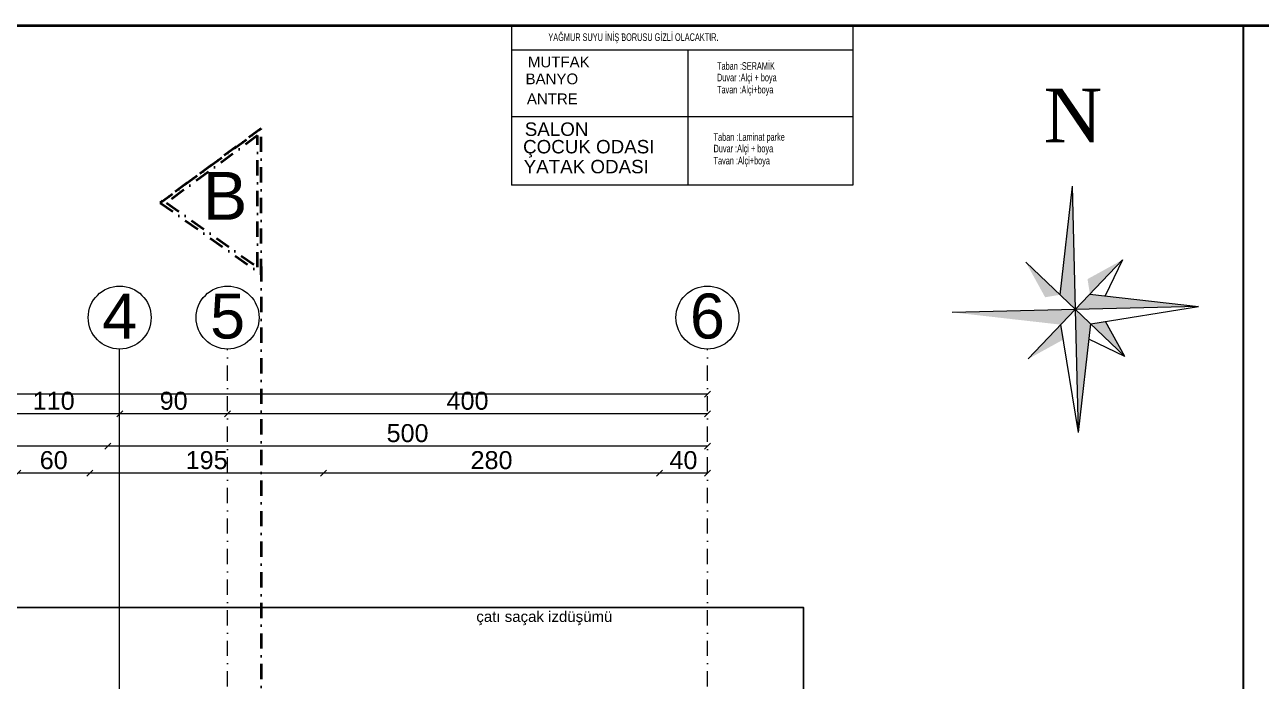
# Model space of a CAD drawing. Header units: millimetres. Extents: x 708 to 46452, y -4963 to 3960.
# Drawn here: x 15734 to 16765, y 3412 to 3959 of the extents above; entities that cross this region are included whole.
import ezdxf

# ---------------------------------------------------------------- set-up
doc = ezdxf.new("R2010")
doc.units = ezdxf.units.MM
for name, pattern in [('ACAD_ISO02W100', [15, 12, -3]), ('ACAD_ISO10W100', [18, 12, -3, 0, -3]), ('DASHDOT', [25.4, 12.7, -6.35, 0, -6.35]), ('DUZ', [0])]:
    doc.linetypes.add(name, pattern=pattern)
for name, color, linetype, lineweight in [('00_IC_OLCU', 139, 'Continuous', 20), ('AKS', 153, 'ACAD_ISO10W100', 20), ('aks ve noktalılar', 129, 'DASHDOT', 13), ('bina no', 173, 'Continuous', 13), ('FH_sıva', 253, 'Continuous', 20), ('görünüş1', 251, 'Continuous', 35), ('kesit çizgisi', 4, 'DASHDOT', 35), ('yYAZI', 221, 'Continuous', 30), ('Çerçeve', 8, 'Continuous', 30), ('ÖLÇÜ', 5, 'Continuous', 18), ('ölçü yatay', 150, 'DUZ', 18)]:
    doc.layers.add(name, color=color, linetype=linetype, lineweight=lineweight)
doc.layers.add('SIVA', color=135, linetype='Continuous')
doc.styles.add('arial_1_18', font='arial.ttf', dxfattribs={"height": 0.2})
doc.styles.add('GENERATED_STYLE_2', font='times.ttf')
doc.styles.add('kot', font='bgothm.ttf', dxfattribs={"height": 60})
doc.styles.add('mimari altlik$0$194_PTB_WET_B1$0$Standard', font='arial.ttf')
doc.styles.get("Standard").update_dxf_attribs({"font": 'arial.ttf'})
doc.dimstyles.new('ALP_OLCU', dxfattribs={"dimscale": 0, "dimtxt": 15, "dimasz": 5, "dimexe": 0.18, "dimexo": 0.06, "dimgap": 3, "dimtad": 1, "dimdec": 0, "dimrnd": 0.1, "dimzin": 9, "dimdsep": 46, "dimtxsty": 'Standard', "dimblk": 'OBLIQUE', "dimcen": 0, "dimse1": 1, "dimse2": 1, "dimclrd": 256, "dimclre": 256, "dimclrt": 53, "dimadec": 0, "dimazin": 0, "dimtfac": 1, "dimtdec": 0, "dimtix": 1, "dimtmove": 1, "dimatfit": 3, "dimldrblk": 'ARCHTICK', "dimfxl": 0.18, "dimtolj": 1, "dimlwd": -1, "dimarcsym": 0})

# ---------------------------------------------------------------- blocks, each defined once
blk = doc.blocks.new('FASFSDAFSAD')
at = {"layer": 'ÖLÇÜ'}
for p, q in [((456298.1, 158409.7), (456298.1, 158276.9)), ((456582.7, 158409.7), (456298.1, 158409.7)), ((456582.7, 158409.7), (456582.7, 158276.9)), ((456582.7, 158389.7), (456298.1, 158389.7)), ((456445, 158389.7), (456445, 158276.9)), ((456298.1, 158334.4), (456582.7, 158334.4)), ((456582.7, 158276.9), (456298.1, 158276.9))]:
    blk.add_line(p, q, dxfattribs=at)
at = {"layer": 'bina no', "lineweight": 5, "style": 'kot', "width": 0.7}
for s, p in [('YAĞMUR SUYU İNİŞ BORUSU GİZLİ OLACAKTIR.', (456328.8, 158397.2)), ('Taban :SERAMİK', (456469.4, 158373.2)), ('Duvar :Alçi + boya', (456469.4, 158363.6)), ('Tavan :Alçi+boya', (456469.4, 158353.5)), ('Taban :Laminat parke', (456466.5, 158314)), ('Duvar :Alçi + boya', (456466.5, 158304.4)), ('Tavan :Alçi+boya', (456466.5, 158294.3))]:
    blk.add_text(s, height=6.318, rotation=0.0474, dxfattribs=at).set_placement(p)
at = {"layer": 'yYAZI'}
for s, p in [('SALON', (456309.1, 158318.1)), ('YATAK ODASI', (456308.2, 158286.9))]:
    blk.add_text(s, height=11.2, dxfattribs=at).set_placement(p)
blk.add_text('ÇOCUK ODASI', height=11.2, rotation=0, dxfattribs=at).set_placement((456307.7, 158303.5))
at = {"layer": 'yYAZI', "char_height": 8.96, "width": 102.946, "attachment_point": 3}
for s, insert in [('MUTFAK', (456363.2, 158384.2, -0.2)), ('BANYO', (456353.6, 158370.1, 0.2)), ('ANTRE', (456353.3, 158353.5, -0.2))]:
    blk.add_mtext(s, dxfattribs=dict(at, insert=insert))
blk = doc.blocks.new('_Oblique')
at = {"color": 0, "linetype": 'ByBlock', "lineweight": -2}
blk.add_line((-0.5, -0.5), (0.5, 0.5), dxfattribs=at)
blk = doc.blocks.new('*D689')
at = {"layer": '00_IC_OLCU', "transparency": 16777216}
blk.add_line((16302.8, 3651.2), (15082.8, 3651.2), dxfattribs=at)
at = {"layer": 'Defpoints', "color": 0, "transparency": 16777216}
for p in [(15082.8, 3651.2), (16302.8, 3393.3), (15082.8, 2728.1)]:
    blk.add_point(p, dxfattribs=at)
at = {"layer": '00_IC_OLCU', "transparency": 16777216, "xscale": 5, "yscale": 5, "zscale": 5, "rotation": 180}
blk.add_blockref('_Oblique', (15082.8, 3651.2), dxfattribs=at)
at = {"layer": '00_IC_OLCU', "transparency": 16777216, "xscale": 5, "yscale": 5, "zscale": 5}
blk.add_blockref('_Oblique', (16302.8, 3651.2), dxfattribs=at)
at = {"layer": '00_IC_OLCU', "color": 53, "transparency": 16777216, "insert": (15692.8, 3661.8), "char_height": 15, "attachment_point": 5}
blk.add_mtext('\\A1;1220', dxfattribs=at)
blk = doc.blocks.new('_ArchTick')
at = {"color": 0, "linetype": 'ByBlock', "const_width": 0.15}
blk.add_lwpolyline([(-0.5, -0.5), (0.5, 0.5)], dxfattribs=at)
blk = doc.blocks.new('*D690')
at = {"layer": '00_IC_OLCU', "transparency": 16777216}
blk.add_line((16302.8, 3634.9), (15902.8, 3634.9), dxfattribs=at)
at = {"layer": 'Defpoints', "color": 0, "transparency": 16777216}
for p in [(15902.8, 3634.9), (15902.8, 3634.9), (16302.8, 3473.3)]:
    blk.add_point(p, dxfattribs=at)
at = {"layer": '00_IC_OLCU', "transparency": 16777216, "xscale": 5, "yscale": 5, "zscale": 5, "rotation": 180}
blk.add_blockref('_Oblique', (15902.8, 3634.9), dxfattribs=at)
at = {"layer": '00_IC_OLCU', "transparency": 16777216, "xscale": 5, "yscale": 5, "zscale": 5}
blk.add_blockref('_Oblique', (16302.8, 3634.9), dxfattribs=at)
at = {"layer": '00_IC_OLCU', "color": 53, "transparency": 16777216, "insert": (16102.8, 3645.6), "char_height": 15, "attachment_point": 5}
blk.add_mtext('\\A1;400', dxfattribs=at)
blk = doc.blocks.new('*D691')
at = {"layer": '00_IC_OLCU', "transparency": 16777216}
blk.add_line((15902.8, 3634.9), (15812.8, 3634.9), dxfattribs=at)
at = {"layer": 'Defpoints', "color": 0, "transparency": 16777216}
for p in [(15812.8, 3634.9), (15812.8, 3634.9), (15902.8, 3634.9)]:
    blk.add_point(p, dxfattribs=at)
at = {"layer": '00_IC_OLCU', "transparency": 16777216, "xscale": 5, "yscale": 5, "zscale": 5, "rotation": 180}
blk.add_blockref('_Oblique', (15812.8, 3634.9), dxfattribs=at)
at = {"layer": '00_IC_OLCU', "transparency": 16777216, "xscale": 5, "yscale": 5, "zscale": 5}
blk.add_blockref('_Oblique', (15902.8, 3634.9), dxfattribs=at)
at = {"layer": '00_IC_OLCU', "color": 53, "transparency": 16777216, "insert": (15857.8, 3645.6), "char_height": 15, "attachment_point": 5}
blk.add_mtext('\\A1;90', dxfattribs=at)
blk = doc.blocks.new('*D692')
at = {"layer": '00_IC_OLCU', "transparency": 16777216}
blk.add_line((15812.8, 3634.9), (15702.8, 3634.9), dxfattribs=at)
at = {"layer": 'Defpoints', "color": 0, "transparency": 16777216}
for p in [(15702.8, 3634.9), (15702.8, 3634.9), (15812.8, 3634.9)]:
    blk.add_point(p, dxfattribs=at)
at = {"layer": '00_IC_OLCU', "transparency": 16777216, "xscale": 5, "yscale": 5, "zscale": 5, "rotation": 180}
blk.add_blockref('_Oblique', (15702.8, 3634.9), dxfattribs=at)
at = {"layer": '00_IC_OLCU', "transparency": 16777216, "xscale": 5, "yscale": 5, "zscale": 5}
blk.add_blockref('_Oblique', (15812.8, 3634.9), dxfattribs=at)
at = {"layer": '00_IC_OLCU', "color": 53, "transparency": 16777216, "insert": (15757.8, 3645.6), "char_height": 15, "attachment_point": 5}
blk.add_mtext('\\A1;110', dxfattribs=at)
blk = doc.blocks.new('*D696')
at = {"layer": '00_IC_OLCU', "transparency": 16777216}
blk.add_line((16302.8, 3607.9), (15802.8, 3607.9), dxfattribs=at)
at = {"layer": 'Defpoints', "color": 0, "transparency": 16777216}
for p in [(15802.8, 3607.9), (15802.8, 3393.3), (16302.8, 3393.3)]:
    blk.add_point(p, dxfattribs=at)
at = {"layer": '00_IC_OLCU', "transparency": 16777216, "xscale": 5, "yscale": 5, "zscale": 5, "rotation": 180}
blk.add_blockref('_Oblique', (15802.8, 3607.9), dxfattribs=at)
at = {"layer": '00_IC_OLCU', "transparency": 16777216, "xscale": 5, "yscale": 5, "zscale": 5}
blk.add_blockref('_Oblique', (16302.8, 3607.9), dxfattribs=at)
at = {"layer": '00_IC_OLCU', "color": 53, "transparency": 16777216, "insert": (16052.8, 3618.6), "char_height": 15, "attachment_point": 5}
blk.add_mtext('\\A1;500', dxfattribs=at)
blk = doc.blocks.new('*D697')
at = {"layer": '00_IC_OLCU', "transparency": 16777216}
blk.add_line((15802.8, 3607.9), (15332.8, 3607.9), dxfattribs=at)
at = {"layer": 'Defpoints', "color": 0, "transparency": 16777216}
for p in [(15332.8, 3607.9), (15802.8, 3393.3), (15332.8, 3223.3)]:
    blk.add_point(p, dxfattribs=at)
at = {"layer": '00_IC_OLCU', "transparency": 16777216, "xscale": 5, "yscale": 5, "zscale": 5, "rotation": 180}
blk.add_blockref('_Oblique', (15332.8, 3607.9), dxfattribs=at)
at = {"layer": '00_IC_OLCU', "transparency": 16777216, "xscale": 5, "yscale": 5, "zscale": 5}
blk.add_blockref('_Oblique', (15802.8, 3607.9), dxfattribs=at)
at = {"layer": '00_IC_OLCU', "color": 53, "transparency": 16777216, "insert": (15567.8, 3618.6), "char_height": 15, "attachment_point": 5}
blk.add_mtext('\\A1;470', dxfattribs=at)
blk = doc.blocks.new('*D699')
at = {"layer": '00_IC_OLCU', "transparency": 16777216}
blk.add_line((16302.8, 3585.4), (16262.8, 3585.4), dxfattribs=at)
at = {"layer": 'Defpoints', "color": 0, "transparency": 16777216}
for p in [(16262.8, 3585.4), (16302.8, 3393.3), (16262.8, 3223.3)]:
    blk.add_point(p, dxfattribs=at)
at = {"layer": '00_IC_OLCU', "transparency": 16777216, "xscale": 5, "yscale": 5, "zscale": 5, "rotation": 180}
blk.add_blockref('_Oblique', (16262.8, 3585.4), dxfattribs=at)
at = {"layer": '00_IC_OLCU', "transparency": 16777216, "xscale": 5, "yscale": 5, "zscale": 5}
blk.add_blockref('_Oblique', (16302.8, 3585.4), dxfattribs=at)
at = {"layer": '00_IC_OLCU', "color": 53, "transparency": 16777216, "insert": (16282.8, 3596.1), "char_height": 15, "attachment_point": 5}
blk.add_mtext('\\A1;40', dxfattribs=at)
blk = doc.blocks.new('*D700')
at = {"layer": '00_IC_OLCU', "transparency": 16777216}
blk.add_line((16262.8, 3585.4), (15982.8, 3585.4), dxfattribs=at)
at = {"layer": 'Defpoints', "color": 0, "transparency": 16777216}
for p in [(15982.8, 3585.4), (15982.8, 3223.3), (16262.8, 3223.3)]:
    blk.add_point(p, dxfattribs=at)
at = {"layer": '00_IC_OLCU', "transparency": 16777216, "xscale": 5, "yscale": 5, "zscale": 5, "rotation": 180}
blk.add_blockref('_Oblique', (15982.8, 3585.4), dxfattribs=at)
at = {"layer": '00_IC_OLCU', "transparency": 16777216, "xscale": 5, "yscale": 5, "zscale": 5}
blk.add_blockref('_Oblique', (16262.8, 3585.4), dxfattribs=at)
at = {"layer": '00_IC_OLCU', "color": 53, "transparency": 16777216, "insert": (16122.8, 3596.1), "char_height": 15, "attachment_point": 5}
blk.add_mtext('\\A1;280', dxfattribs=at)
blk = doc.blocks.new('*D701')
at = {"layer": '00_IC_OLCU', "transparency": 16777216}
blk.add_line((15982.8, 3585.4), (15787.8, 3585.4), dxfattribs=at)
at = {"layer": 'Defpoints', "color": 0, "transparency": 16777216}
for p in [(15787.8, 3585.4), (15787.8, 3223.3), (15982.8, 3223.3)]:
    blk.add_point(p, dxfattribs=at)
at = {"layer": '00_IC_OLCU', "transparency": 16777216, "xscale": 5, "yscale": 5, "zscale": 5, "rotation": 180}
blk.add_blockref('_Oblique', (15787.8, 3585.4), dxfattribs=at)
at = {"layer": '00_IC_OLCU', "transparency": 16777216, "xscale": 5, "yscale": 5, "zscale": 5}
blk.add_blockref('_Oblique', (15982.8, 3585.4), dxfattribs=at)
at = {"layer": '00_IC_OLCU', "color": 53, "transparency": 16777216, "insert": (15885.3, 3596.1), "char_height": 15, "attachment_point": 5}
blk.add_mtext('\\A1;195', dxfattribs=at)
blk = doc.blocks.new('*D702')
at = {"layer": '00_IC_OLCU', "transparency": 16777216}
blk.add_line((15787.8, 3585.4), (15727.8, 3585.4), dxfattribs=at)
at = {"layer": 'Defpoints', "color": 0, "transparency": 16777216}
for p in [(15727.8, 3585.4), (15727.8, 3223.3), (15787.8, 3223.3)]:
    blk.add_point(p, dxfattribs=at)
at = {"layer": '00_IC_OLCU', "transparency": 16777216, "xscale": 5, "yscale": 5, "zscale": 5, "rotation": 180}
blk.add_blockref('_Oblique', (15727.8, 3585.4), dxfattribs=at)
at = {"layer": '00_IC_OLCU', "transparency": 16777216, "xscale": 5, "yscale": 5, "zscale": 5}
blk.add_blockref('_Oblique', (15787.8, 3585.4), dxfattribs=at)
at = {"layer": '00_IC_OLCU', "color": 53, "transparency": 16777216, "insert": (15757.8, 3596.1), "char_height": 15, "attachment_point": 5}
blk.add_mtext('\\A1;60', dxfattribs=at)
blk = doc.blocks.new('RERG')
at = {"layer": '00_IC_OLCU'}
for base, p1, p2, picture, middle in [((15082.8, 3651.2), (16302.8, 3393.3), (15082.8, 2728.1), '*D689', (15692.8, 3661.8)), ((15702.8, 3634.9), (15812.8, 3634.9), (15702.8, 3634.9), '*D692', (15757.8, 3645.6)), ((15812.8, 3634.9), (15902.8, 3634.9), (15812.8, 3634.9), '*D691', (15857.8, 3645.6)), ((15902.8, 3634.9), (16302.8, 3473.3), (15902.8, 3634.9), '*D690', (16102.8, 3645.6)), ((15332.8, 3607.9), (15802.8, 3393.3), (15332.8, 3223.3), '*D697', (15567.8, 3618.6)), ((15802.8, 3607.9), (16302.8, 3393.3), (15802.8, 3393.3), '*D696', (16052.8, 3618.6)), ((15727.8, 3585.4), (15787.8, 3223.3), (15727.8, 3223.3), '*D702', (15757.8, 3596.1)), ((15787.8, 3585.4), (15982.8, 3223.3), (15787.8, 3223.3), '*D701', (15885.3, 3596.1)), ((15982.8, 3585.4), (16262.8, 3223.3), (15982.8, 3223.3), '*D700', (16122.8, 3596.1)), ((16262.8, 3585.4), (16302.8, 3393.3), (16262.8, 3223.3), '*D699', (16282.8, 3596.1))]:
    dim = blk.add_linear_dim(base=base, p1=p1, p2=p2, dimstyle='ALP_OLCU', override={"dimscale": 1}, dxfattribs=at)
    dim.commit()
    dim.dimension.update_dxf_attribs({"geometry": picture, "text_midpoint": middle})

msp = doc.modelspace()

# ---------------------------------------------------------------- hatches: boundary and pattern name
at = {"layer": 'FH_sıva', "linetype": 'ACAD_ISO02W100', "ltscale": 50}
h = msp.add_hatch(color=256, dxfattribs=at)
h.paths.add_polyline_path([(16612.021, 3619.297), (16622.286, 3709.75), (16609.542, 3721.893)])
h.paths.add_polyline_path([(16609.542, 3721.893), (16506.946, 3719.415), (16597.399, 3709.149)])
h.paths.add_polyline_path([(16609.542, 3721.893), (16607.064, 3824.49), (16596.798, 3734.036)])
h.paths.add_polyline_path([(16621.685, 3734.638), (16609.542, 3721.893), (16712.139, 3724.372)])
h.paths.add_polyline_path([(16597.399, 3709.149), (16570.181, 3680.583), (16599.432, 3696.661)])
h.paths.add_polyline_path([(16596.798, 3734.036), (16568.232, 3761.254), (16584.309, 3732.004)])
h.paths.add_polyline_path([(16621.685, 3734.638), (16648.903, 3763.203), (16619.653, 3747.126)])
h.paths.add_polyline_path([(16622.286, 3709.75), (16650.852, 3682.532), (16634.775, 3711.783)])

# ---------------------------------------------------------------- linework, layer by layer
msp.add_lwpolyline([(15332.776, 2728.138), (15082.776, 2728.138), (15082.776, 1968.33), (16002.776, 1968.33), (16002.776, 2053.33), (16382.776, 2053.33), (16382.776, 3473.33), (15720.776, 3473.33), (15720.776, 3223.33)])
at = {"layer": '00_IC_OLCU'}
msp.add_lwpolyline([(15812.776, 1698.934), (15812.776, 3688.783)], dxfattribs=at)
at = {"layer": 'AKS', "color": 30, "linetype": 'Continuous', "lineweight": 5}
for centre in [(15812.776, 3715.033), (15902.776, 3715.033), (16302.776, 3715.033)]:
    msp.add_circle(centre, 26.25, dxfattribs=at)
at = {"layer": 'aks ve noktalılar'}
for points in [[(15902.776, 1698.934), (15902.776, 3688.783)], [(16302.776, 1698.934), (16302.776, 3688.783)]]:
    msp.add_lwpolyline(points, dxfattribs=at)
at = {"layer": 'FH_sıva', "linetype": 'ACAD_ISO02W100', "ltscale": 50}
for p, q in [((16596.798, 3734.036), (16607.064, 3824.49)), ((16612.021, 3619.297), (16607.064, 3824.49)), ((16570.181, 3680.583), (16648.903, 3763.203)), ((16648.903, 3763.203), (16634.257, 3733.211)), ((16650.852, 3682.532), (16568.232, 3761.254)), ((16621.685, 3734.638), (16712.139, 3724.372)), ((16712.139, 3724.372), (16506.946, 3719.415)), ((16622.286, 3709.75), (16712.139, 3724.372)), ((16650.852, 3682.532), (16634.775, 3711.783)), ((16612.021, 3619.297), (16597.399, 3709.149)), ((16612.021, 3619.297), (16622.286, 3709.75)), ((16650.852, 3682.532), (16620.86, 3697.178))]:
    msp.add_line(p, q, dxfattribs=at)
at = {"layer": 'görünüş1'}
msp.add_lwpolyline([(32044, 1327.92), (39173.702, 1327.92), (39173.702, 3959.23), (4950.496, 3957.991)], dxfattribs=at)
at = {"layer": 'kesit çizgisi', "lineweight": 35}
for p, q in [((15846.64, 3810.803), (15930.811, 3872.678)), ((15930.811, 3757.723), (15930.811, 1524.286))]:
    msp.add_line(p, q, dxfattribs=at)
msp.add_lwpolyline([(15930.811, 3751.192), (15930.811, 3872.678), (15846.64, 3810.803), (15930.811, 3751.192)], dxfattribs=at)
msp.add_lwpolyline([(15927.811, 3756.993), (15927.811, 3866.749), (15851.767, 3810.848)], close=True, dxfattribs=at)
at = {"layer": 'Çerçeve'}
msp.add_line((16749.584, 1328.081), (16749.584, 3958.843), dxfattribs=at)

# ---------------------------------------------------------------- block references
at = {"layer": 'SIVA'}
msp.add_blockref('FASFSDAFSAD', (-440158.608, -154451.557), dxfattribs=at)
at = {"layer": 'ölçü yatay'}
msp.add_blockref('RERG', (0, 0), dxfattribs=at)

# ---------------------------------------------------------------- texts
at = {"layer": 'AKS', "color": 30, "linetype": 'Continuous', "lineweight": 5, "style": 'arial_1_18'}
for s, p in [('4', (15798.209, 3697.591)), ('5', (15888.209, 3697.591)), ('6', (16288.209, 3697.591))]:
    msp.add_text(s, height=37.5, dxfattribs=at).set_placement(p)
at = {"layer": 'FH_sıva', "linetype": 'ACAD_ISO02W100', "ltscale": 50, "insert": (16583.2, 3905.917), "char_height": 44.712, "attachment_point": 1, "style": 'GENERATED_STYLE_2'}
msp.add_mtext('N', dxfattribs=at)
at = {"layer": 'kesit çizgisi', "lineweight": 35, "insert": (15919.249, 3836.55), "char_height": 40, "attachment_point": 3, "style": 'mimari altlik$0$194_PTB_WET_B1$0$Standard'}
msp.add_mtext_dynamic_manual_height_columns('B', width=458.16563, gutter_width=200, heights=[0], dxfattribs=at)
at = {"layer": 'yYAZI', "insert": (16110.144, 3458.548), "char_height": 8.96, "width": 154.51184, "attachment_point": 7, "rotation": 360}
msp.add_mtext('çatı saçak izdüşümü', dxfattribs=at)

doc.saveas('drawing.dxf')
